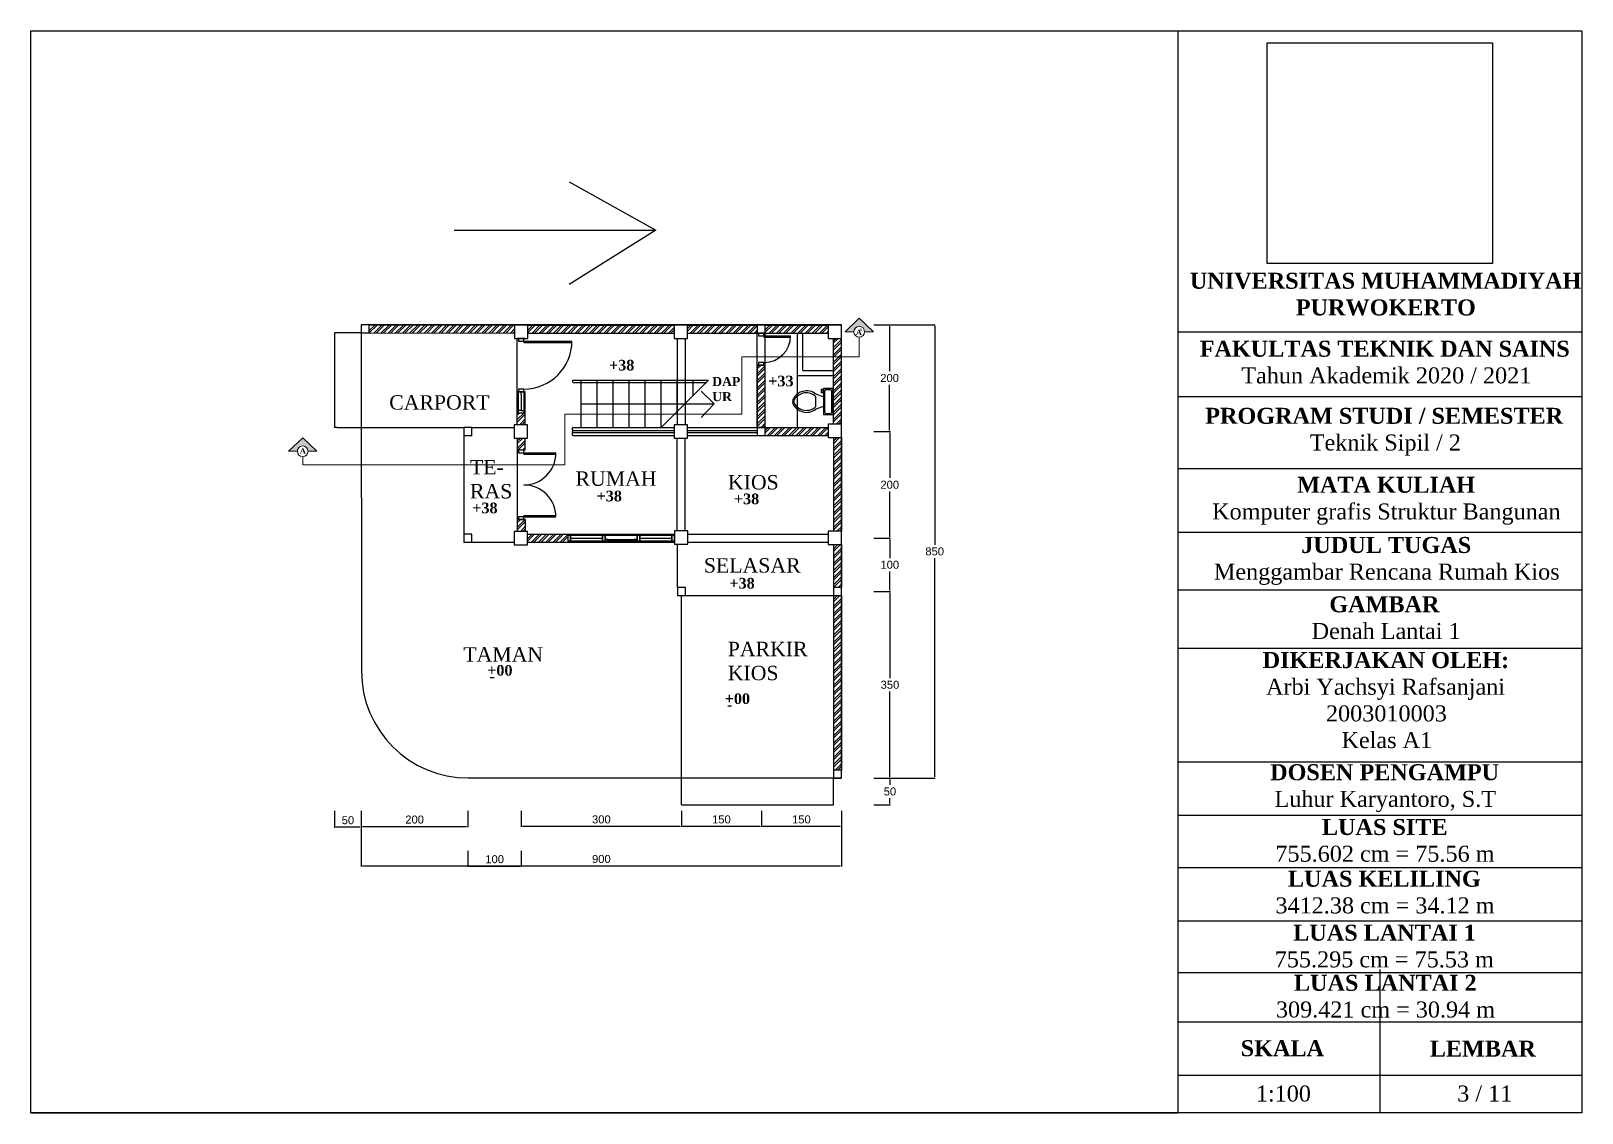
# Paper-space layout 'DENAH 1' of a CAD drawing. Header units: millimetres. Extents: x 3 to 293, y 3 to 206.
# The model-space entities are those that its viewports show. They can reach past a viewport. Long polylines and large blocks are cut down to what shows.
import ezdxf

# ---------------------------------------------------------------- set-up
doc = ezdxf.new("R2010")
doc.units = ezdxf.units.MM
for name, pattern in [('ACAD_ISO03W100', [30, 12, -18]), ('ACAD_ISO04W100', [30, 24, -3, 0, -3]), ('ACAD_ISO05W100', [33, 24, -3, 0, -3, 0, -3])]:
    doc.linetypes.add(name, pattern=pattern)
doc.layers.get('Defpoints').update_dxf_attribs({"color": 250})
for name, color, linetype in [('cetak', 250, 'Continuous'), ('dimensi lantai 1', 150, 'Continuous'), ('dinding lantai 1', 60, 'Continuous'), ('kolom', 6, 'Continuous'), ('kusen lantai 1', 231, 'Continuous'), ('mata angin', 170, 'Continuous'), ('site', 60, 'Continuous'), ('text denah lantai 1', 24, 'Continuous')]:
    doc.layers.add(name, color=color, linetype=linetype)
doc.layers.add('potongan', color=244, linetype='Continuous', lineweight=20)
doc.layers.get('0').off()
doc.styles.get("Standard").update_dxf_attribs({"font": 'arial.ttf'})
doc.dimstyles.new('ISO-25', dxfattribs={"dimtxt": 15, "dimasz": 2.5, "dimexe": 1.25, "dimexo": 0.625, "dimgap": 5, "dimtad": 1, "dimtih": 1, "dimtoh": 1, "dimtxsty": 'Standard', "dimcen": 2.5, "dimadec": 0, "dimazin": 0, "dimtfac": 1, "dimtmove": 0, "dimatfit": 3, "dimfxl": 0, "dimarcsym": 0})
picture_1 = doc.add_image_def('image1.jpg', size_in_pixel=(571, 560))
pattern_1 = [(45, (-280.662, -174.909), (-6.735192, 6.735192), []), (45, (-276.172, -174.909), (-6.735192, 6.735192), [])]

# ---------------------------------------------------------------- blocks, each defined once
blk = doc.blocks.new('p90')
at = {"layer": 'kusen lantai 1'}
for p, q in [((2647.3, 1311.4), (2647.3, 1401.4)), ((2649.8, 1311.4), (2649.8, 1401.4)), ((2642.3, 1313.9), (2642.3, 1298.9)), ((2647.3, 1311.4), (2649.8, 1311.4)), ((2742.3, 1313.9), (2742.3, 1298.9))]:
    blk.add_line(p, q, dxfattribs=at)
for points in [[(2642.3, 1301.4), (2647.3, 1301.4), (2647.3, 1311.4), (2642.3, 1311.4)], [(2737.3, 1301.4), (2742.3, 1301.4), (2742.3, 1311.4), (2737.3, 1311.4)]]:
    blk.add_lwpolyline(points, close=True, dxfattribs=at)
blk.add_arc((2647.3, 1311.4), 90, 0, 90, dxfattribs=at)
blk = doc.blocks.new('j360')
at = {"layer": 'kusen lantai 1'}
for p, q in [((2800.7, 1404.6), (2800.7, 1389.6)), ((2805.7, 1397.1), (2865.7, 1397.1)), ((2935.7, 1397.1), (2995.7, 1397.1)), ((3000.7, 1404.6), (3000.7, 1389.6)), ((2874.4, 1394.6), (2870.7, 1394.6)), ((2874.4, 1394.6), (2930.7, 1394.6)), ((2876.7, 1393.4), (2924.7, 1393.4))]:
    blk.add_line(p, q, dxfattribs=at)
for points in [[(2800.7, 1392.1), (2805.7, 1392.1), (2805.7, 1402.1), (2800.7, 1402.1)], [(2805.7, 1392.1), (2865.7, 1392.1), (2865.7, 1402.1), (2805.7, 1402.1)], [(2865.7, 1392.1), (2870.7, 1392.1), (2870.7, 1402.1), (2865.7, 1402.1)], [(2870.7, 1392.1), (2930.7, 1392.1), (2930.7, 1402.1), (2870.7, 1402.1)], [(2930.7, 1392.1), (2935.7, 1392.1), (2935.7, 1402.1), (2930.7, 1402.1)], [(2935.7, 1392.1), (2995.7, 1392.1), (2995.7, 1402.1), (2935.7, 1402.1)], [(2995.7, 1392.1), (3000.7, 1392.1), (3000.7, 1402.1), (2995.7, 1402.1)], [(2870.7, 1392.1), (2876.7, 1392.1), (2876.7, 1394.6), (2870.7, 1394.6)], [(2924.7, 1392.1), (2930.7, 1392.1), (2930.7, 1394.6), (2924.7, 1394.6)]]:
    blk.add_lwpolyline(points, close=True, dxfattribs=at)
blk = doc.blocks.new('p290')
for centre, start, end in [((2503.2, 1311.4), 0, 90), ((2623.2, 1311.4), 90, 180)]:
    blk.add_arc(centre, 60, start, end)
at = {"layer": 'kusen lantai 1'}
for p, q in [((2503.2, 1311.4), (2503.2, 1371.4)), ((2505.7, 1311.4), (2505.7, 1371.4)), ((2620.7, 1311.4), (2620.7, 1371.4)), ((2623.2, 1311.4), (2623.2, 1371.4)), ((2498.2, 1313.9), (2498.2, 1298.9)), ((2503.2, 1311.4), (2505.7, 1311.4)), ((2620.7, 1311.4), (2623.2, 1311.4)), ((2628.2, 1313.9), (2628.2, 1298.9))]:
    blk.add_line(p, q, dxfattribs=at)
for points in [[(2498.2, 1301.4), (2503.2, 1301.4), (2503.2, 1311.4), (2498.2, 1311.4)], [(2623.2, 1301.4), (2628.2, 1301.4), (2628.2, 1311.4), (2623.2, 1311.4)]]:
    blk.add_lwpolyline(points, close=True, dxfattribs=at)
blk = doc.blocks.new('jb1')
at = {"layer": 'kusen lantai 1'}
for p, q in [((1275, 1064.9), (1315, 1064.9)), ((1275, 1054.9), (1275, 1064.9)), ((1280, 1059.9), (1275, 1059.9)), ((1315, 1054.9), (1275, 1054.9)), ((1280, 1059.9), (1310, 1059.9)), ((1310, 1059.9), (1310, 1064.9)), ((1310, 1059.9), (1310, 1054.9)), ((1315, 1067.4), (1315, 1052.4)), ((1315, 1064.9), (1315, 1054.9))]:
    blk.add_line(p, q, dxfattribs=at)
blk = doc.blocks.new('jwc')
at = {"layer": 'kusen lantai 1'}
for p, q in [((1750.7, 1457.9), (1735.7, 1457.9)), ((1748.2, 1452.9), (1748.2, 1450.4)), ((1748.2, 1452.9), (1798.2, 1452.9)), ((1748.2, 1450.4), (1798.2, 1450.4)), ((1750.7, 1397.9), (1735.7, 1397.9))]:
    blk.add_line(p, q, dxfattribs=at)
for points in [[(1738.2, 1457.9), (1738.2, 1452.9), (1748.2, 1452.9), (1748.2, 1457.9)], [(1738.2, 1402.9), (1738.2, 1397.9), (1748.2, 1397.9), (1748.2, 1402.9)]]:
    blk.add_lwpolyline(points, close=True, dxfattribs=at)
blk.add_arc((1748.2, 1452.9), 50, 270, 0, dxfattribs=at)
blk = doc.blocks.new('*D18')
at = {"layer": 'Defpoints', "color": 0}
for p in [(485.8, 3151.1), (535.8, 3151.1), (535.8, 3120.5)]:
    blk.add_point(p, dxfattribs=at)
at = {"layer": 'dimensi lantai 1', "color": 0, "lineweight": -2}
for p, q in [((485.8, 3150.5), (485.8, 3119.2)), ((535.8, 3150.5), (535.8, 3119.2)), ((488.3, 3120.5), (533.3, 3120.5))]:
    blk.add_line(p, q, dxfattribs=at)
at = {"layer": 'dimensi lantai 1', "color": 0}
for points in [[(488.3, 3120.9), (488.3, 3120), (485.8, 3120.5)], [(533.3, 3120.9), (533.3, 3120), (535.8, 3120.5)]]:
    blk.add_solid(points, dxfattribs=at)
at = {"layer": 'dimensi lantai 1', "color": 0, "insert": (510.8, 3133.1), "char_height": 15, "attachment_point": 5}
blk.add_mtext('50', dxfattribs=at)
blk = doc.blocks.new('*D19')
at = {"layer": 'Defpoints', "color": 0}
for p in [(535.8, 3151.1), (735.8, 3151.1), (735.8, 3121.7)]:
    blk.add_point(p, dxfattribs=at)
at = {"layer": 'dimensi lantai 1', "color": 0, "lineweight": -2}
for p, q in [((535.8, 3150.5), (535.8, 3120.4)), ((735.8, 3150.5), (735.8, 3120.4)), ((538.3, 3121.7), (733.3, 3121.7))]:
    blk.add_line(p, q, dxfattribs=at)
at = {"layer": 'dimensi lantai 1', "color": 0}
for points in [[(538.3, 3122.1), (538.3, 3121.2), (535.8, 3121.7)], [(733.3, 3122.1), (733.3, 3121.2), (735.8, 3121.7)]]:
    blk.add_solid(points, dxfattribs=at)
at = {"layer": 'dimensi lantai 1', "color": 0, "insert": (635.8, 3134.3), "char_height": 15, "attachment_point": 5}
blk.add_mtext('200', dxfattribs=at)
blk = doc.blocks.new('*D20')
at = {"layer": 'Defpoints', "color": 0}
for p in [(735.8, 3076.4), (835.8, 3076.4), (835.8, 3047.3)]:
    blk.add_point(p, dxfattribs=at)
at = {"layer": 'dimensi lantai 1', "color": 0, "lineweight": -2}
for p, q in [((735.8, 3075.8), (735.8, 3046)), ((835.8, 3075.8), (835.8, 3046)), ((738.3, 3047.3), (833.3, 3047.3))]:
    blk.add_line(p, q, dxfattribs=at)
at = {"layer": 'dimensi lantai 1', "color": 0}
for points in [[(738.3, 3047.7), (738.3, 3046.9), (735.8, 3047.3)], [(833.3, 3047.7), (833.3, 3046.9), (835.8, 3047.3)]]:
    blk.add_solid(points, dxfattribs=at)
at = {"layer": 'dimensi lantai 1', "color": 0, "insert": (785.8, 3060), "char_height": 15, "attachment_point": 5}
blk.add_mtext('100', dxfattribs=at)
blk = doc.blocks.new('*D21')
at = {"layer": 'Defpoints', "color": 0}
for p in [(835.8, 3151.1), (1135.8, 3151.1), (1135.8, 3121.9)]:
    blk.add_point(p, dxfattribs=at)
at = {"layer": 'dimensi lantai 1', "color": 0, "lineweight": -2}
for p, q in [((835.8, 3150.5), (835.8, 3120.7)), ((1135.8, 3150.5), (1135.8, 3120.7)), ((838.3, 3121.9), (1133.3, 3121.9))]:
    blk.add_line(p, q, dxfattribs=at)
at = {"layer": 'dimensi lantai 1', "color": 0}
for points in [[(838.3, 3122.4), (838.3, 3121.5), (835.8, 3121.9)], [(1133.3, 3122.4), (1133.3, 3121.5), (1135.8, 3121.9)]]:
    blk.add_solid(points, dxfattribs=at)
at = {"layer": 'dimensi lantai 1', "color": 0, "insert": (985.8, 3134.6), "char_height": 15, "attachment_point": 5}
blk.add_mtext('300', dxfattribs=at)
blk = doc.blocks.new('*D22')
at = {"layer": 'Defpoints', "color": 0}
for p in [(535.8, 3134.8), (1435.8, 3136), (1435.8, 3047.7)]:
    blk.add_point(p, dxfattribs=at)
at = {"layer": 'dimensi lantai 1', "color": 0, "lineweight": -2}
for p, q in [((535.8, 3134.2), (535.8, 3046.5)), ((1435.8, 3135.4), (1435.8, 3046.5)), ((538.3, 3047.7), (1433.3, 3047.7))]:
    blk.add_line(p, q, dxfattribs=at)
at = {"layer": 'dimensi lantai 1', "color": 0}
for points in [[(538.3, 3048.1), (538.3, 3047.3), (535.8, 3047.7)], [(1433.3, 3048.1), (1433.3, 3047.3), (1435.8, 3047.7)]]:
    blk.add_solid(points, dxfattribs=at)
at = {"layer": 'dimensi lantai 1', "color": 0, "insert": (985.8, 3060.4), "char_height": 15, "attachment_point": 5}
blk.add_mtext('900', dxfattribs=at)
blk = doc.blocks.new('*D23')
at = {"layer": 'Defpoints', "color": 0}
for p in [(1496.2, 3212), (1526.8, 3212), (1496.2, 3162)]:
    blk.add_point(p, dxfattribs=at)
at = {"layer": 'dimensi lantai 1', "color": 0, "lineweight": -2}
for p, q in [((1496.8, 3212), (1528, 3212)), ((1526.8, 3209.5), (1526.8, 3199.7)), ((1526.8, 3164.5), (1526.8, 3174.3)), ((1496.8, 3162), (1528, 3162))]:
    blk.add_line(p, q, dxfattribs=at)
at = {"layer": 'dimensi lantai 1', "color": 0}
for points in [[(1526.3, 3209.5), (1527.2, 3209.5), (1526.8, 3212)], [(1526.3, 3164.5), (1527.2, 3164.5), (1526.8, 3162)]]:
    blk.add_solid(points, dxfattribs=at)
at = {"layer": 'dimensi lantai 1', "color": 0, "insert": (1526.8, 3187), "char_height": 15, "attachment_point": 5}
blk.add_mtext('50', dxfattribs=at)
blk = doc.blocks.new('*D24')
at = {"layer": 'Defpoints', "color": 0}
for p in [(1496.2, 3562), (1526.8, 3562), (1496.2, 3212)]:
    blk.add_point(p, dxfattribs=at)
at = {"layer": 'dimensi lantai 1', "color": 0, "lineweight": -2}
for p, q in [((1496.8, 3562), (1528, 3562)), ((1526.8, 3559.5), (1526.8, 3399.7)), ((1526.8, 3214.5), (1526.8, 3374.3)), ((1496.8, 3212), (1528, 3212))]:
    blk.add_line(p, q, dxfattribs=at)
at = {"layer": 'dimensi lantai 1', "color": 0}
for points in [[(1526.3, 3559.5), (1527.2, 3559.5), (1526.8, 3562)], [(1526.3, 3214.5), (1527.2, 3214.5), (1526.8, 3212)]]:
    blk.add_solid(points, dxfattribs=at)
at = {"layer": 'dimensi lantai 1', "color": 0, "insert": (1526.8, 3387), "char_height": 15, "attachment_point": 5}
blk.add_mtext('350', dxfattribs=at)
blk = doc.blocks.new('*D25')
at = {"layer": 'Defpoints', "color": 0}
for p in [(1496.2, 3662), (1526.5, 3662), (1496.2, 3562)]:
    blk.add_point(p, dxfattribs=at)
at = {"layer": 'dimensi lantai 1', "color": 0, "lineweight": -2}
for p, q in [((1496.8, 3662), (1527.8, 3662)), ((1526.5, 3659.5), (1526.5, 3624.7)), ((1526.5, 3564.5), (1526.5, 3599.3)), ((1496.8, 3562), (1527.8, 3562))]:
    blk.add_line(p, q, dxfattribs=at)
at = {"layer": 'dimensi lantai 1', "color": 0}
for points in [[(1526.1, 3659.5), (1526.9, 3659.5), (1526.5, 3662)], [(1526.1, 3564.5), (1526.9, 3564.5), (1526.5, 3562)]]:
    blk.add_solid(points, dxfattribs=at)
at = {"layer": 'dimensi lantai 1', "color": 0, "insert": (1526.5, 3612), "char_height": 15, "attachment_point": 5}
blk.add_mtext('100', dxfattribs=at)
blk = doc.blocks.new('*D26')
at = {"layer": 'Defpoints', "color": 0}
for p in [(1496.2, 3862), (1526.4, 3862), (1496.2, 3662)]:
    blk.add_point(p, dxfattribs=at)
at = {"layer": 'dimensi lantai 1', "color": 0, "lineweight": -2}
for p, q in [((1496.8, 3862), (1527.7, 3862)), ((1526.4, 3859.5), (1526.4, 3774.7)), ((1526.4, 3664.5), (1526.4, 3749.3)), ((1496.8, 3662), (1527.7, 3662))]:
    blk.add_line(p, q, dxfattribs=at)
at = {"layer": 'dimensi lantai 1', "color": 0}
for points in [[(1526, 3859.5), (1526.8, 3859.5), (1526.4, 3862)], [(1526, 3664.5), (1526.8, 3664.5), (1526.4, 3662)]]:
    blk.add_solid(points, dxfattribs=at)
at = {"layer": 'dimensi lantai 1', "color": 0, "insert": (1526.4, 3762), "char_height": 15, "attachment_point": 5}
blk.add_mtext('200', dxfattribs=at)
blk = doc.blocks.new('*D27')
at = {"layer": 'Defpoints', "color": 0}
for p in [(1496.2, 4062), (1526.1, 4062), (1496.2, 3862)]:
    blk.add_point(p, dxfattribs=at)
at = {"layer": 'dimensi lantai 1', "color": 0, "lineweight": -2}
for p, q in [((1496.8, 4062), (1527.3, 4062)), ((1526.1, 4059.5), (1526.1, 3974.7)), ((1526.1, 3864.5), (1526.1, 3949.3)), ((1496.8, 3862), (1527.3, 3862))]:
    blk.add_line(p, q, dxfattribs=at)
at = {"layer": 'dimensi lantai 1', "color": 0}
for points in [[(1525.7, 4059.5), (1526.5, 4059.5), (1526.1, 4062)], [(1525.7, 3864.5), (1526.5, 3864.5), (1526.1, 3862)]]:
    blk.add_solid(points, dxfattribs=at)
at = {"layer": 'dimensi lantai 1', "color": 0, "insert": (1526.1, 3962), "char_height": 15, "attachment_point": 5}
blk.add_mtext('200', dxfattribs=at)
blk = doc.blocks.new('*D28')
at = {"layer": 'Defpoints', "color": 0}
for p in [(1496.2, 4062), (1610.6, 4062), (1496.2, 3212)]:
    blk.add_point(p, dxfattribs=at)
at = {"layer": 'dimensi lantai 1', "color": 0, "lineweight": -2}
for p, q in [((1496.8, 4062), (1611.8, 4062)), ((1610.6, 4059.5), (1610.6, 3649.7)), ((1610.6, 3214.5), (1610.6, 3624.3)), ((1496.8, 3212), (1611.8, 3212))]:
    blk.add_line(p, q, dxfattribs=at)
at = {"layer": 'dimensi lantai 1', "color": 0}
for points in [[(1610.2, 4059.5), (1611, 4059.5), (1610.6, 4062)], [(1610.2, 3214.5), (1611, 3214.5), (1610.6, 3212)]]:
    blk.add_solid(points, dxfattribs=at)
at = {"layer": 'dimensi lantai 1', "color": 0, "insert": (1610.6, 3637), "char_height": 15, "attachment_point": 5}
blk.add_mtext('850', dxfattribs=at)
blk = doc.blocks.new('Toilet - top')
for p, q in [((-10, -8.5), (-8, -8.5)), ((-10, -9.5), (-10, -8.5)), ((-7, -9.5), (-10, -9.5)), ((-8, -8.5), (-8, -8)), ((-7, -8), (-7, -9.5)), ((-4, -8), (-6, -14)), ((4, -8), (6, -14)), ((9.5, -6), (9.5, -2)), ((4, -14), (-4, -14))]:
    blk.add_line(p, q)
blk.add_lwpolyline([(10.5, -8), (10.5, 0), (-10.5, 0), (-10.5, -8)], close=True)
for points in [[(-9.5, -2), (-9.5, -6)], [(8.5, -1), (-8.5, -1)], [(-8.5, -7), (8.5, -7)]]:
    blk.add_lwpolyline(points)
for centre, radius, start, end in [((-8.6, -1.9), 0.884, 81.8699, 188.1301), ((-8.6, -6.1), 0.884, 171.8699, 278.1301), ((8.6, -1.9), 0.884, 351.8699, 98.1301), ((8.6, -6.1), 0.884, 261.8699, 8.1301), ((3.5, -21.6), 12.2, 141.4691, 247.9714), ((4.2, -21.8), 11.3, 136.3677, 238.9468), ((-3.5, -21.6), 12.2, 292.0284, 38.5307), ((-4.2, -21.8), 11.3, 301.053, 43.6321), ((0, -27.9), 4, 245.7318, 294.2682), ((0, -29), 4, 254.8605, 285.1395)]:
    blk.add_arc(centre, radius, start, end)
blk = doc.blocks.new('*D42')
at = {"layer": 'Defpoints', "color": 0}
for p in [(1135.8, 3151.1), (1285.8, 3151.1), (1285.8, 3122)]:
    blk.add_point(p, dxfattribs=at)
at = {"layer": 'dimensi lantai 1', "color": 0, "lineweight": -2}
for p, q in [((1135.8, 3150.5), (1135.8, 3120.7)), ((1285.8, 3150.5), (1285.8, 3120.7)), ((1138.3, 3122), (1283.3, 3122))]:
    blk.add_line(p, q, dxfattribs=at)
at = {"layer": 'dimensi lantai 1', "color": 0}
for points in [[(1138.3, 3122.4), (1138.3, 3121.6), (1135.8, 3122)], [(1283.3, 3122.4), (1283.3, 3121.6), (1285.8, 3122)]]:
    blk.add_solid(points, dxfattribs=at)
at = {"layer": 'dimensi lantai 1', "color": 0, "insert": (1210.8, 3134.6), "char_height": 15, "attachment_point": 5}
blk.add_mtext('150', dxfattribs=at)
blk = doc.blocks.new('*D43')
at = {"layer": 'Defpoints', "color": 0}
for p in [(1285.8, 3151.1), (1435.8, 3151.1), (1435.8, 3122)]:
    blk.add_point(p, dxfattribs=at)
at = {"layer": 'dimensi lantai 1', "color": 0, "lineweight": -2}
for p, q in [((1285.8, 3150.5), (1285.8, 3120.7)), ((1435.8, 3150.5), (1435.8, 3120.7)), ((1288.3, 3122), (1433.3, 3122))]:
    blk.add_line(p, q, dxfattribs=at)
at = {"layer": 'dimensi lantai 1', "color": 0}
for points in [[(1288.3, 3122.4), (1288.3, 3121.6), (1285.8, 3122)], [(1433.3, 3122.4), (1433.3, 3121.6), (1435.8, 3122)]]:
    blk.add_solid(points, dxfattribs=at)
at = {"layer": 'dimensi lantai 1', "color": 0, "insert": (1360.8, 3134.6), "char_height": 15, "attachment_point": 5}
blk.add_mtext('150', dxfattribs=at)
blk = doc.blocks.new('am')
at = {"layer": 'mata angin'}
for p, q in [((-1033.1, 6364.1), (-870.5, 6273.4)), ((-1248.7, 6273.4), (-870.5, 6273.4)), ((-870.5, 6273.4), (-1033.1, 6171.5))]:
    blk.add_line(p, q, dxfattribs=at)

msp = doc.modelspace()

# ---------------------------------------------------------------- hatches: boundary and pattern name
at = {"layer": 'dinding lantai 1'}
h = msp.add_hatch(dxfattribs=at)
h.set_pattern_fill('ANSI32', color=256)
h.set_pattern_definition(pattern_1)
h.paths.add_polyline_path([(823.167, 4061.244), (550.833, 4061.205), (550.833, 4046.548), (823.167, 4046.411)])
h.paths.add_polyline_path([(1122.115, 4061.288), (848.167, 4061.248), (848.167, 4046.385), (1122.115, 4046.385)])
h.paths.add_polyline_path([(1435.628, 4036.385), (1420.628, 4036.385), (1420.628, 3875.339), (1435.628, 3875.339)])
h.paths.add_polyline_path([(1435.868, 3850.339), (1420.872, 3850.339), (1420.872, 3674.974), (1435.868, 3674.974)])
h.paths.add_polyline_path([(1435.868, 3649.974), (1420.868, 3649.974), (1420.868, 3569.347), (1435.868, 3569.347)])
h.paths.add_polyline_path([(922.799, 3669.625), (847.355, 3669.625), (847.355, 3654.625), (922.799, 3654.625)])
h.paths.add_polyline_path([(843.197, 3849.424), (828.296, 3849.424), (828.296, 3826.644), (843.197, 3826.644)])
h.paths.add_polyline_path([(843.296, 3896.367), (828.296, 3896.367), (828.296, 3874.424), (843.296, 3874.424)])
h.paths.add_polyline_path([(843.197, 3696.644), (828.296, 3696.644), (828.296, 3674.393), (843.296, 3674.393)])
h.paths.add_polyline_path([(1410.822, 3869.424), (1293.172, 3869.424), (1293.172, 3854.424), (1410.822, 3854.424)])
h.paths.add_polyline_path([(1293.176, 3986.288), (1278.103, 3986.288), (1278.172, 3869.424), (1293.172, 3869.424)])
h.paths.add_polyline_path([(719.104, 3415.124), (878.778, 3415.124), (878.778, 3472.774), (719.104, 3472.774)], flags=9)
h.paths.add_polyline_path([(1215.347, 3380.307), (1375.41, 3380.307), (1375.41, 3482.957), (1215.347, 3482.957)], flags=9)
h.paths.add_polyline_path([(1168.759, 3581.972), (1359.832, 3581.972), (1359.832, 3639.622), (1168.759, 3639.622)], flags=9)
h.paths.add_polyline_path([(1215.723, 3737.842), (1322.254, 3737.842), (1322.254, 3795.492), (1215.723, 3795.492)], flags=9)
h.paths.add_polyline_path([(929.989, 3744.652), (1091.901, 3744.652), (1091.901, 3802.302), (929.989, 3802.302)], flags=9)
h.paths.add_polyline_path([(731.627, 3721.011), (823.207, 3721.011), (823.207, 3823.661), (731.627, 3823.661)], flags=9)
h.paths.add_polyline_path([(936.913, 3953.052), (1098.826, 3953.052), (1098.826, 4010.702), (936.913, 4010.702)], flags=9)
h.paths.add_polyline_path([(579.295, 3944.417), (776.675, 3944.417), (776.675, 4002.067), (579.295, 4002.067)], flags=9)
h = msp.add_hatch(dxfattribs=at)
h.set_pattern_fill('ANSI32', color=256)
h.set_pattern_definition(pattern_1)
h.paths.add_polyline_path([(1278.178, 4061.306), (1147.115, 4061.306), (1147.115, 4046.306), (1278.178, 4046.306)])
h.paths.add_polyline_path([(1411.008, 4061.313), (1293.178, 4061.313), (1293.178, 4046.313), (1411.008, 4046.313)])
h.paths.add_polyline_path([(1435.868, 3554.347), (1420.868, 3554.347), (1420.868, 3226.995), (1435.868, 3226.995)])
at = {"layer": 'potongan'}
h = msp.add_hatch(color=256, dxfattribs=at)
h.dxf.hatch_style = 1
h.paths.add_polyline_path([(1469.213, 4074.082), (1442.664, 4048.811), (1459.173, 4048.811, -1), (1479.253, 4048.811), (1495.762, 4048.811)])
h = msp.add_hatch(color=256, dxfattribs=at)
h.dxf.hatch_style = 1
h.paths.add_polyline_path([(426.051, 3849.98), (399.502, 3824.709), (416.01, 3824.709, -1), (436.091, 3824.709), (452.599, 3824.709)])

# ---------------------------------------------------------------- linework, layer by layer
at = {"layer": 'dinding lantai 1'}
for p, q in [((1278.172, 3869.424), (1278.172, 4046.311)), ((933.172, 3957.904), (1186.626, 3957.878)), ((933.172, 3953.904), (1182.627, 3953.878)), ((948.172, 3869.424), (948.172, 3957.904)), ((978.172, 3869.424), (978.172, 3957.901)), ((1008.172, 3869.424), (1008.172, 3957.898)), ((1038.172, 3869.424), (1038.172, 3957.894)), ((1068.172, 3869.424), (1068.172, 3957.891)), ((1098.172, 3869.424), (1098.172, 3957.888)), ((1128.172, 3899.424), (1128.173, 3957.884)), ((1158.172, 3929.424), (1158.172, 3957.881)), ((1278.12, 3957.868), (1278.172, 3957.868)), ((948.172, 3913.664), (1197.433, 3913.664)), ((933.172, 3863.924), (1122.313, 3863.924)), ((933.172, 3859.924), (1122.313, 3859.924)), ((1147.313, 3863.924), (1278.172, 3863.924)), ((1147.313, 3859.924), (1278.172, 3859.924))]:
    msp.add_line(p, q, dxfattribs=at)
at = {"layer": 'dinding lantai 1', "linetype": 'ACAD_ISO05W100'}
msp.add_line((1098.172, 3869.424), (1186.626, 3957.878), dxfattribs=at)
at = {"layer": 'dinding lantai 1'}
msp.add_lwpolyline([(1172.941, 3937.156), (1197.433, 3913.664), (1172.941, 3888.13)], dxfattribs=at)
for centre, radius, start, end in [((933.172, 3955.904), 2, 89.988011, 270), ((933.61, 3866.674), 2.785, 99.04679, 279.04679), ((933.61, 3857.174), 2.785, 99.04679, 279.04679), ((933.234, 3861.924), 2.001, 79.175466, 268.222256)]:
    msp.add_arc(centre, radius, start, end, dxfattribs=at)
at = {"layer": 'kolom'}
for points in [[(535.833, 4046.554), (550.833, 4046.554), (550.833, 4061.554), (535.833, 4061.554)], [(823.167, 4036.411), (848.167, 4036.411), (848.167, 4061.411), (823.167, 4061.411)], [(1122.115, 4036.385), (1147.115, 4036.385), (1147.115, 4061.385), (1122.115, 4061.385)], [(1278.178, 4046.311), (1293.178, 4046.311), (1293.178, 4061.311), (1278.178, 4061.311)], [(1411.008, 4036.385), (1436.008, 4036.385), (1436.008, 4061.385), (1411.008, 4061.385)], [(728.301, 3854.347), (743.301, 3854.347), (743.301, 3869.347), (728.301, 3869.347)], [(822.304, 3849.424), (847.304, 3849.424), (847.304, 3874.424), (822.304, 3874.424)], [(1122.313, 3849.424), (1147.313, 3849.424), (1147.313, 3874.424), (1122.313, 3874.424)], [(1278.172, 3854.424), (1293.172, 3854.424), (1293.172, 3869.424), (1278.172, 3869.424)], [(1410.822, 3850.339), (1435.822, 3850.339), (1435.822, 3875.339), (1410.822, 3875.339)], [(728.327, 3654.287), (743.327, 3654.287), (743.327, 3669.287), (728.327, 3669.287)], [(822.355, 3649.393), (847.355, 3649.393), (847.355, 3674.393), (822.355, 3674.393)], [(1122.831, 3650.417), (1147.831, 3650.417), (1147.831, 3675.417), (1122.831, 3675.417)], [(1410.872, 3649.974), (1435.872, 3649.974), (1435.872, 3674.974), (1410.872, 3674.974)], [(1128.317, 3554.35), (1143.317, 3554.35), (1143.317, 3569.35), (1128.317, 3569.35)], [(1420.868, 3554.347), (1435.868, 3554.347), (1435.868, 3569.347), (1420.868, 3569.347)], [(1420.868, 3211.995), (1435.868, 3211.995), (1435.868, 3226.995), (1420.868, 3226.995)]]:
    msp.add_lwpolyline(points, close=True, dxfattribs=at)
at = {"layer": 'potongan', "linetype": 'ACAD_ISO04W100'}
for p, q in [((1469.213, 4038.771), (1469.213, 4001.607)), ((1469.213, 4001.607), (1249.273, 4001.607)), ((1249.273, 4001.607), (1249.273, 3894.576)), ((1249.273, 3894.576), (917.305, 3894.576)), ((917.305, 3894.576), (917.305, 3799.438)), ((426.051, 3799.438), (426.051, 3814.669)), ((917.305, 3799.438), (426.051, 3799.438))]:
    msp.add_line(p, q, dxfattribs=at)
at = {"layer": 'potongan'}
msp.add_line((1420.868, 3211.995), (1420.868, 3161.995), dxfattribs=at)
for points in [[(1459.173, 4048.811), (1442.664, 4048.811), (1469.213, 4074.082)], [(1479.253, 4048.811), (1495.762, 4048.811), (1469.213, 4074.082)], [(416.01, 3824.709), (399.502, 3824.709), (426.051, 3849.98)], [(436.091, 3824.709), (452.599, 3824.709), (426.051, 3849.98)]]:
    msp.add_lwpolyline(points, dxfattribs=at)
for centre in [(1469.213, 4048.811), (426.051, 3824.709)]:
    msp.add_circle(centre, 10.04, dxfattribs=at)
at = {"layer": 'site'}
for p, q in [((536.179, 4046.554), (485.833, 4046.554)), ((550.825, 4046.548), (823.159, 4046.411)), ((550.833, 4061.548), (823.167, 4061.411)), ((848.167, 4061.385), (1122.115, 4061.385)), ((848.167, 4046.385), (1122.115, 4046.385)), ((1147.115, 4061.306), (1278.178, 4061.306)), ((1147.115, 4046.306), (1278.178, 4046.306)), ((1292.862, 4061.313), (1410.662, 4061.313)), ((1292.862, 4046.313), (1410.662, 4046.313)), ((1293.172, 3869.424), (1293.178, 4046.311)), ((1353.173, 3869.424), (1353.173, 4046.313)), ((1363.173, 3976.313), (1363.173, 4046.313)), ((828.296, 3874.424), (828.296, 4036.411)), ((1128.328, 3874.432), (1128.328, 4036.391)), ((1143.328, 3874.432), (1143.328, 4036.391)), ((1420.628, 4036.334), (1420.628, 3875.339)), ((1435.628, 4036.334), (1435.628, 3875.339)), ((1278.103, 3986.288), (1278.172, 3869.424)), ((1420.628, 3966.313), (1353.173, 3966.313)), ((1363.173, 3976.313), (1420.628, 3976.313)), ((843.296, 3874.424), (843.296, 3936.367)), ((490.886, 3869.335), (728.301, 3869.335)), ((743.301, 3869.347), (822.304, 3869.347)), ((933.172, 3869.424), (1122.313, 3869.424)), ((1147.313, 3869.424), (1410.822, 3869.424)), ((728.301, 3854.347), (728.301, 3669.287)), ((828.296, 3849.424), (828.296, 3674.393)), ((933.172, 3854.424), (1122.313, 3854.424)), ((1127.313, 3849.424), (1127.313, 3675.417)), ((1142.313, 3849.424), (1142.313, 3675.417)), ((1147.313, 3854.424), (1410.822, 3854.424)), ((1420.872, 3850.336), (1420.872, 3674.972)), ((1435.872, 3850.336), (1435.872, 3674.972)), ((843.197, 3696.644), (843.296, 3674.393)), ((847.359, 3669.625), (1122.822, 3669.625)), ((743.327, 3654.287), (822.355, 3654.287)), ((847.359, 3654.625), (1122.822, 3654.625)), ((1128.317, 3569.35), (1128.317, 3650.417)), ((1147.831, 3654.625), (1410.872, 3654.625)), ((1420.868, 3649.974), (1420.868, 3569.347)), ((1435.868, 3649.974), (1435.868, 3569.347)), ((1135.833, 3161.995), (1135.833, 3554.352)), ((1143.317, 3554.35), (1420.868, 3554.347)), ((1420.868, 3554.347), (1420.868, 3226.995)), ((1435.868, 3554.347), (1435.868, 3226.995)), ((1420.868, 3161.995), (1420.868, 3211.995))]:
    msp.add_line(p, q, dxfattribs=at)
at = {"layer": 'site', "linetype": 'ACAD_ISO03W100'}
for p, q in [((485.833, 4046.554), (485.833, 3869.335)), ((490.886, 3869.335), (485.833, 3869.335)), ((843.197, 3826.644), (843.197, 3849.424)), ((1147.831, 3669.625), (1410.872, 3669.625)), ((1135.833, 3161.995), (1420.868, 3161.995))]:
    msp.add_line(p, q, dxfattribs=at)
at = {"layer": 'site'}
msp.add_lwpolyline([(535.833, 4061.554), (536.179, 3412.345, 0.41390113), (736.179, 3212.345), (1435.868, 3212.346), (1435.868, 4061.684)], format="xyb", close=True, dxfattribs=at)

# ---------------------------------------------------------------- block references
at = {"layer": 'dinding lantai 1', "xscale": 2.31229659206, "yscale": 2.31229659206, "zscale": 2.31229659206, "rotation": 270}
msp.add_blockref('Toilet - top', (1420.448, 3917.869), dxfattribs=at)
at = {"layer": 'kusen lantai 1'}
for name, p in [('jwc', (-457.56, 2588.408)), ('j360', (-1877.875, 2264.941))]:
    msp.add_blockref(name, p, dxfattribs=at)
at = {"layer": 'kusen lantai 1', "rotation": 270}
for name, p in [('p90', (-470.746, 6678.655)), ('jb1', (-224.188, 5211.388)), ('p290', (-470.729, 6324.842))]:
    msp.add_blockref(name, p, dxfattribs=at)
at = {"layer": 'mata angin'}
msp.add_blockref('am', (1958.639, -2033.985), dxfattribs=at)

# ---------------------------------------------------------------- texts
at = {"layer": 'potongan', "linetype": 'ACAD_ISO04W100', "attachment_point": 1}
for s, width, heights, insert, char_height in [('{\\fTimes New Roman|b1|i0|c0|p18;A}', 12.51028, [0], (1462.97, 4052.847), 10), ('{\\fTimes New Roman|b1|i0|c0|p18;1}', 3.95563, [0], (1470.615, 4055.245), 5), ('{\\fTimes New Roman|b1|i0|c0|p18;+38}', 131.76549, [0], (1000.213, 3996.213), 20), ('{\\fTimes New Roman|b1|i0|c0|p18;+33}', 43.30148, [17.972], (1298.695, 3966.487), 20), ('{\\fTimes New Roman|b1|i0|c0|p18;A}', 12.51028, [0], (420.675, 3830.429), 10), ('{\\fTimes New Roman|b1|i0|c0|p18;+38}', 131.76549, [0], (976.91, 3750.822), 20), ('{\\fTimes New Roman|b1|i0|c0|p18;+38}', 131.76549, [0], (743.882, 3728.61), 20), ('{\\fTimes New Roman|b1|i0|c0|p18;+38}', 131.76549, [0], (1234.3, 3745.534), 20), ('{\\fTimes New Roman|b1|i0|c0|p18;+38}', 131.76549, [0], (1225.849, 3587.476), 20), ('{\\fTimes New Roman|b1|i0|c0|p18;+00}', 151.33577, [54.064], (771.845, 3424.136), 20), ('{\\fTimes New Roman|b1|i0|c0|p18;-}', 25.51013, [0], (776.035, 3413.113), 20), ('{\\fTimes New Roman|b1|i0|c0|p18;+00}', 151.33577, [54.064], (1217.032, 3370.995), 20), ('{\\fTimes New Roman|b1|i0|c0|p18;-}', 25.51013, [0], (1221.222, 3359.972), 20)]:
    msp.add_mtext_dynamic_manual_height_columns(s, width=width, gutter_width=12.5, heights=heights, dxfattribs=dict(at, insert=insert, char_height=char_height))
at = {"layer": 'text denah lantai 1', "attachment_point": 1}
for s, width, insert, char_height in [('{\\fTimes New Roman|b1|i0|c0|p18;DAP\\PUR}', 55.33495, (1193.532, 3964.085), 17), ('{\\fTimes New Roman|b0|i0|c0|p18;CARPORT}', 214.39073, (588.164, 3929.919), 27), ('{\\fTimes New Roman|b0|i0|c0|p18;TE-\\PRAS}', 99.99541, (739.584, 3808.385), 27), ('{\\fTimes New Roman|b0|i0|c0|p18;RUMAH}', 195.58451, (937.42, 3787.025), 27), ('{\\fTimes New Roman|b0|i0|c0|p18;KIOS}', 195.58454, (1223.135, 3780.216), 27), ('{\\fTimes New Roman|b0|i0|c0|p18;SELASAR}', 195.58451, (1178, 3624.345), 27), ('{\\fTimes New Roman|b0|i0|c0|p18;PARKIR\\PKIOS}', 201.62938, (1222.759, 3467.681), 27), ('{\\fTimes New Roman|b0|i0|c0|p18;TAMAN}', 338.29249, (727.061, 3457.497), 27)]:
    msp.add_mtext_dynamic_manual_height_columns(s, width=width, gutter_width=12.5, heights=[0], dxfattribs=dict(at, insert=insert, char_height=char_height))

# ---------------------------------------------------------------- dimensions: what is measured, and where the dimension line sits
at = {"layer": 'dimensi lantai 1'}
for base, p1, p2, picture, middle in [((1526.074, 4061.995), (1496.216, 3861.995), (1496.216, 4061.995), '*D27', (1526.074, 3961.995)), ((1610.598, 4061.995), (1496.216, 3211.995), (1496.216, 4061.995), '*D28', (1610.598, 3636.995)), ((1526.411, 3861.995), (1496.216, 3661.995), (1496.216, 3861.995), '*D26', (1526.411, 3761.995)), ((1526.505, 3661.995), (1496.216, 3561.995), (1496.216, 3661.995), '*D25', (1526.505, 3611.995)), ((1526.756, 3561.995), (1496.216, 3211.995), (1496.216, 3561.995), '*D24', (1526.756, 3386.995)), ((1526.75, 3211.995), (1496.216, 3161.995), (1496.216, 3211.995), '*D23', (1526.75, 3186.995))]:
    dim = msp.add_linear_dim(base=base, p1=p1, p2=p2, angle=90, dimstyle='ISO-25', dxfattribs=at)
    dim.commit()
    dim.dimension.update_dxf_attribs({"geometry": picture, "text_midpoint": middle})
for base, p1, p2, picture, middle in [((535.833, 3120.458), (485.833, 3151.084), (535.833, 3151.084), '*D18', (510.833, 3133.116)), ((735.833, 3121.653), (535.833, 3151.084), (735.833, 3151.084), '*D19', (635.833, 3134.311)), ((1135.833, 3121.945), (835.833, 3151.084), (1135.833, 3151.084), '*D21', (985.833, 3134.609)), ((1285.833, 3121.989), (1135.833, 3151.084), (1285.833, 3151.084), '*D42', (1210.833, 3134.647)), ((1435.833, 3121.989), (1285.833, 3151.084), (1435.833, 3151.084), '*D43', (1360.833, 3134.647)), ((1435.833, 3047.713), (535.833, 3134.833), (1435.833, 3136.005), '*D22', (985.833, 3060.372)), ((835.833, 3047.292), (735.833, 3076.431), (835.833, 3076.431), '*D20', (785.833, 3059.95))]:
    dim = msp.add_linear_dim(base=base, p1=p1, p2=p2, dimstyle='ISO-25', dxfattribs=at)
    dim.commit()
    dim.dimension.update_dxf_attribs({"geometry": picture, "text_midpoint": middle})

psp = doc.layouts.new('DENAH 1')

# ---------------------------------------------------------------- linework, layer by layer
at = {"layer": 'cetak'}
for p, q in [((217.54, 149.82), (293.32, 149.82)), ((217.54, 137.75), (293.32, 137.75)), ((217.54, 124.21), (293.32, 124.21)), ((217.54, 112.32), (293.32, 112.32)), ((217.54, 101.5), (293.32, 101.5)), ((217.54, 90.56), (293.32, 90.56)), ((217.54, 69.23), (293.32, 69.23)), ((217.54, 59.23), (293.32, 59.23)), ((217.54, 49.46), (293.32, 49.46)), ((217.54, 39.45), (293.32, 39.45)), ((217.54, 29.72), (293.32, 29.72)), ((255.43, 30.31), (255.43, 3.41)), ((217.54, 20.47), (293.32, 20.47)), ((217.54, 10.47), (293.32, 10.47))]:
    psp.add_line(p, q, dxfattribs=at)
for points in [[(2.6, 206.24), (293.32, 206.24), (293.32, 3.41), (2.6, 3.41)], [(2.6, 206.24), (217.54, 206.24), (217.54, 3.41), (2.6, 3.41)]]:
    psp.add_lwpolyline(points, close=True, dxfattribs=at)

# ---------------------------------------------------------------- texts
at = {"layer": 'cetak', "char_height": 3, "attachment_point": 1}
for s, width, insert in [('{\\fTimes New Roman|b1|i0|c0|p18;\\W1.8324; \\W1;UNIVERSITAS MUHAMMADIYAH \\P\\W9.6857;  \\W1;PURWOKERTO}', 75.7768, (217.74, 160.92)), ('{\\fTimes New Roman|b1|i0|c0|p18;\\W3.6468; \\W1;FAKULTAS TEKNIK DAN SAINS\\fTimes New Roman|b0|i0|c0|p18;\\P\\W5.2608;  \\W1;Tahun Akademik 2020 / 2021}', 75.7768, (217.54, 148.18)), ('{\\fTimes New Roman|b1|i0|c0|p18;\\W4.557; \\W1;PROGRAM STUDI / SEMESTER\\P\\fTimes New Roman|b0|i0|c0|p18;\\W7.2855;   \\W1;Teknik Sipil / 2}', 75.7768, (217.54, 135.6)), ('{\\fTimes New Roman|b1|i0|c0|p18;\\W9.7463;  \\W1;MATA KULIAH\\P\\fTimes New Roman|b0|i0|c0|p18;\\W5.4269; \\W1;Komputer grafis Struktur Bangunan}', 75.7768, (217.85, 122.67)), ('{\\fTimes New Roman|b1|i0|c0|p18;\\W6.7277;   \\W1;JUDUL TUGAS\\P\\fTimes New Roman|b0|i0|c0|p18;\\W5.713; \\W1;Menggambar Rencana Rumah Kios}', 75.7768, (217.85, 111.39)), ('{\\fTimes New Roman|b1|i0|c0|p18;\\W8.364;   \\W1;GAMBAR\\P\\fTimes New Roman|b0|i0|c0|p18;\\W7.3877;   \\W1;Denah Lantai 1}', 75.7768, (217.54, 100.27)), ('{\\fTimes New Roman|b1|i0|c0|p18;\\W6.9723;  \\W1;DIKERJAKAN OLEH:\\P\\fTimes New Roman|b0|i0|c0|p18;\\W7.2525;  \\W1;Arbi Yachsyi Rafsanjani\\P\\W8.1407;   \\W1;2003010003\\P\\W8.9974;   \\W1;Kelas A1}', 75.7768, (217.67, 89.82)), ('{\\fTimes New Roman|b1|i0|c0|p18;\\W7.6276;  \\W1;DOSEN PENGAMPU\\P\\fTimes New Roman|b0|i0|c0|p18;\\W7.9869;  \\W1;Luhur Karyantoro, S.T}', 75.7768, (217.59, 68.79)), ('{\\fTimes New Roman|b1|i0|c0|p18;\\W7.9575;   \\W1;LUAS SITE\\P\\fTimes New Roman|b0|i0|c0|p18;\\W8.0845;  \\W1;755.602 cm = 75.56 m}', 75.7768, (217.54, 58.52)), ('{\\fTimes New Roman|b1|i0|c0|p18;\\W9.1237;  \\W1;LUAS KELILING\\P\\fTimes New Roman|b0|i0|c0|p18;\\W8.088;  \\W1;3412.38 cm = 34.12 m}', 75.7768, (217.54, 48.83)), ('{\\fTimes New Roman|b1|i0|c0|p18;\\W9.6076;  \\W1;LUAS LANTAI 1\\P\\fTimes New Roman|b0|i0|c0|p18;\\W8.0845;  \\W1;755.295 cm = 75.53 m}', 75.7768, (217.42, 38.71)), ('{\\fTimes New Roman|b1|i0|c0|p18;\\W9.5798;  \\W1;LUAS LANTAI 2\\P\\fTimes New Roman|b0|i0|c0|p18;\\W8.088;  \\W1;309.421 cm = 30.94 m}', 75.7768, (217.63, 29.31)), ('{\\fTimes New Roman|b1|i0|c0|p18;\\W5.1524;  \\W1;SKALA}', 37.8884, (217.68, 17.06)), ('{\\fTimes New Roman|b1|i0|c0|p18;\\W8.3107; \\W1;LEMBAR}', 37.8884, (255.38, 16.97)), ('{\\fTimes New Roman|b0|i0|c0|p18;\\W6.4283;  \\W1;1:100}', 37.8884, (217.63, 8.56)), ('{\\fTimes New Roman|b0|i0|c0|p18;\\W6.438;  \\W1;3 / 11}', 37.8884, (255.35, 8.56))]:
    psp.add_mtext_dynamic_manual_height_columns(s, width=width, gutter_width=12.5, heights=[0], dxfattribs=dict(at, insert=insert))

# ---------------------------------------------------------------- pictures from other files: only their frames are drawn
at = {"layer": 'cetak'}
image = psp.add_image(picture_1, insert=(234.33, 162.65), size_in_units=(42.2, 41.39), dxfattribs=at)
image.dxf.flags = 7

# ---------------------------------------------------------------- viewports
psp.add_viewport(center=(110.07, 104.82), size=(214.94, 202.8239), view_center_point=(991.421, 3598.439), view_height=2028.2395, dxfattribs=at)

doc.saveas('drawing.dxf')
